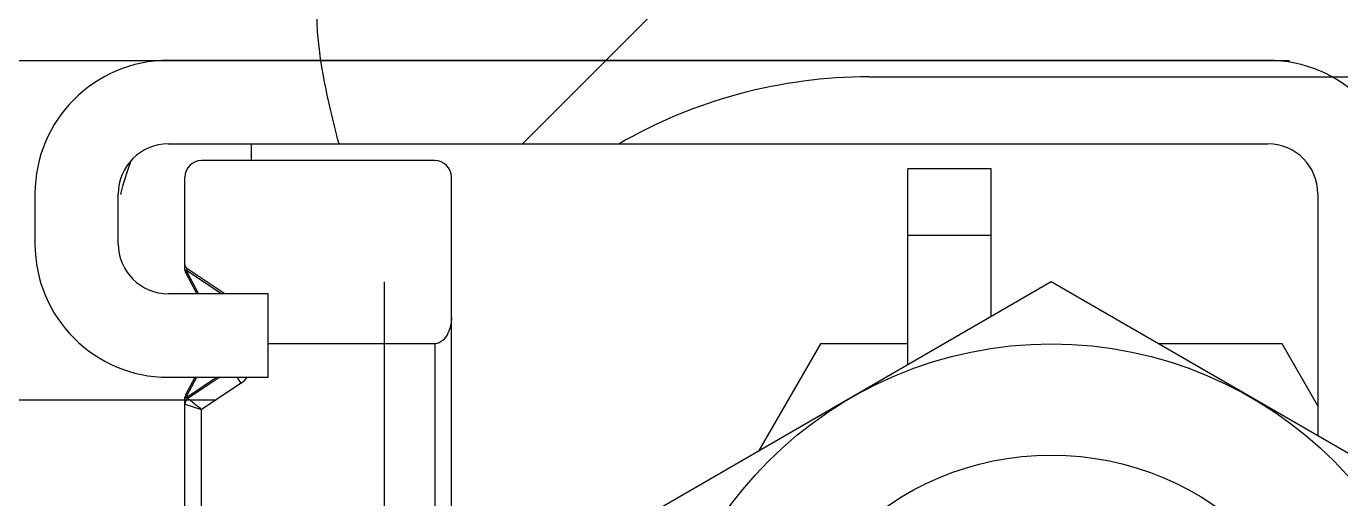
# Model space of a CAD drawing. Header units: millimetres. Extents: x -633009578 to 5705885, y -633235091 to 2571734.
# Drawn here: x 2466969.7 to 2467357.5, y 1994946.2 to 1995085.5 of the extents above; entities that cross this region are included whole.
import ezdxf

# ---------------------------------------------------------------- set-up
doc = ezdxf.new("R2010")
doc.units = ezdxf.units.MM
doc.header["$LTSCALE"] = 1000
doc.header["$MEASUREMENT"] = 0
doc.layers.get('0').update_dxf_attribs({"color": 9})
doc.layers.add('E-WIRE-系统', color=3, linetype='Continuous')

# ---------------------------------------------------------------- blocks, each defined once
blk = doc.blocks.new('G$CF4FACE3C')
at = {"layer": 'E-WIRE-系统'}
for p, q in [((1800.85, -1286.8), (1987.08, -1100.57)), ((1213.69, -1264.58), (2005.52, -1264.58)), ((1999.74, -1264.58), (1706.4, -1264.58)), ((1893.28, -1268.96), (2065.43, -1268.96)), ((1706.4, -1286.8), (1999.74, -1286.8)), ((1728.62, -1291.24), (1728.62, -1286.8)), ((1777.51, -1291.24), (1715.29, -1291.24)), ((1925.96, -1293.46), (1903.73, -1293.46)), ((1903.73, -1345.7), (1903.73, -1293.46)), ((1925.96, -1332.87), (1925.96, -1293.46)), ((1710.84, -1318.92), (1710.84, -1295.69)), ((1781.96, -1421.3), (1781.96, -1295.69)), ((1670.84, -1300.13), (1670.84, -1313.46)), ((1693.07, -1313.46), (1693.07, -1300.13)), ((2013.07, -1300.13), (2013.07, -1364.69)), ((1925.96, -1311.24), (1903.73, -1311.24)), ((1710.84, -1320.49), (1710.84, -1319.22)), ((1711, -1321.12), (1711.35, -1320.94)), ((1711, -1321.12), (1714.04, -1326.8)), ((1711.12, -1320.84), (1711.31, -1320.92)), ((1720.61, -1326.8), (1711.35, -1320.63)), ((1711.35, -1320.94), (1711.35, -1320.63)), ((1711.35, -1320.94), (1714.49, -1326.8)), ((1721.51, -1326.8), (1711.64, -1320.21)), ((1764.07, -1495.72), (1764.07, -1323.57)), ((1941.96, -1323.63), (1835.29, -1385.21)), ((2048.63, -1385.21), (1941.96, -1323.63)), ((1733.07, -1326.8), (1706.4, -1326.8)), ((1733.07, -1349.02), (1733.07, -1326.8)), ((1777.51, -1340.13), (1733.07, -1340.13)), ((1777.51, -1340.13), (1777.51, -1424.39)), ((1880.37, -1340.13), (1863.87, -1368.71)), ((1903.73, -1340.13), (1880.37, -1340.13)), ((2003.54, -1340.13), (1970.54, -1340.13)), ((2013.07, -1356.63), (2003.54, -1340.13)), ((1706.4, -1349.02), (1733.07, -1349.02)), ((1711, -1353.81), (1713.57, -1349.02)), ((1711.35, -1354.3), (1719.27, -1349.02)), ((1711.35, -1353.99), (1714.01, -1349.02)), ((1720.18, -1349.02), (1711.64, -1354.72)), ((1725.85, -1350.58), (1724.81, -1349.02)), ((1725.85, -1350.58), (1715.29, -1357.62)), ((1213.69, -1355.03), (1719.17, -1355.03)), ((1710.84, -1356.17), (1710.84, -1354.44)), ((1710.84, -1538.83), (1710.84, -1356.19)), ((1710.84, -1356.19), (1715.29, -1357.62)), ((1711.35, -1353.99), (1711, -1353.81)), ((1711.12, -1354.09), (1711.31, -1354.01)), ((1711.35, -1354.3), (1711.35, -1353.99)), ((1715.29, -1535.98), (1715.29, -1357.62))]:
    blk.add_line(p, q, dxfattribs=at)
for radius in [106.67, 77.05]:
    blk.add_circle((1941.96, -1446.8), radius, dxfattribs=at)
for centre, radius, start, end in [((1706.4, -1300.13), 35.56, 90, 180), ((1999.74, -1300.13), 35.56, 0, 90), ((1893.28, -1402.38), 133.41, 90, 120.0083), ((1706.4, -1300.13), 13.33, 90, 180), ((1999.74, -1300.13), 13.33, 0, 90), ((1779.73, -1322.35), 88.89, 159.6685, 165.625), ((1715.29, -1295.69), 4.44, 90, 180), ((1777.51, -1295.69), 4.44, 0, 90), ((1706.4, -1313.46), 35.56, 180, 270), ((1706.4, -1313.46), 13.33, 180, 270), ((1712.18, -1320.49), 1.33, 180, 208.1839), ((1711.6, -1319.97), 0.994, 238.1081, 241.2843), ((1712.62, -1318.74), 1.78, 215.4223, 236.3099), ((1711.89, -1319.34), 1.68, 249.7941, 251.2334), ((1722.4, -1345.4), 6.22, 303.6901, 324.1234), ((1712.18, -1354.44), 1.33, 151.8161, 180), ((1712.62, -1356.19), 1.78, 123.6901, 180), ((1711.6, -1354.96), 0.994, 118.7138, 121.9), ((1711.89, -1355.59), 1.68, 108.7744, 110.2094)]:
    blk.add_arc(centre, radius, start, end, dxfattribs=at)
for points, knots in [([(1751.97, -1286.8), (1750.38, -1281.04), (1746.24, -1263.55), (1744.29, -1242.73), (1752.38, -1234.63)], [0.4300082, 0.4300082, 0.4300082, 0.4300082, 0.6249576, 1, 1, 1, 1]), ([(1710.9, -1320.35), (1710.88, -1320.32), (1710.85, -1320.27), (1710.84, -1320.21), (1710.84, -1320.18)], [0, 0, 0, 0, 0.519447, 1, 1, 1, 1]), ([(1711.35, -1320.63), (1711.3, -1320.61), (1711.13, -1320.55), (1710.98, -1320.45), (1710.9, -1320.35)], [0, 0, 0, 0, 0.298151, 1, 1, 1, 1]), ([(1711.35, -1320.63), (1711.32, -1320.48), (1711.26, -1320.1), (1711.57, -1320.17), (1711.64, -1320.21)], [0, 0, 0, 0, 0.652586, 1, 1, 1, 1]), ([(1781.96, -1333.08), (1781.96, -1333.79), (1781.8, -1335.23), (1781.08, -1337.32), (1779.85, -1339.28), (1778.32, -1340.13), (1777.51, -1340.13)], [0, 0, 0, 0, 0.235531, 0.478205, 0.731471, 1, 1, 1, 1]), ([(1710.9, -1354.58), (1710.88, -1354.61), (1710.85, -1354.66), (1710.84, -1354.72), (1710.84, -1354.75)], [0, 0, 0, 0, 0.519543, 1, 1, 1, 1]), ([(1711.35, -1354.3), (1711.3, -1354.32), (1711.13, -1354.38), (1710.98, -1354.48), (1710.9, -1354.58)], [0, 0, 0, 0, 0.29815, 1, 1, 1, 1]), ([(1711.64, -1354.72), (1711.57, -1354.76), (1711.26, -1354.83), (1711.32, -1354.45), (1711.35, -1354.3)], [0, 0, 0, 0, 0.346904, 1, 1, 1, 1]), ([(1715.29, -1357.62), (1714.44, -1356.95), (1713.19, -1356.02), (1712.03, -1354.97), (1711.64, -1354.72)], [0, 0, 0, 0, 0.698346, 1, 1, 1, 1])]:
    blk.add_open_spline(points, degree=3, knots=knots, dxfattribs=at)
for points in [[(1711.17, -1319.77), (1711, -1319.52), (1710.84, -1319.22), (1710.84, -1318.92)], [(1710.84, -1320.49), (1710.84, -1320.63), (1710.96, -1320.74), (1711.08, -1320.81)], [(1710.84, -1354.44), (1710.84, -1354.31), (1710.96, -1354.19), (1711.08, -1354.12)]]:
    blk.add_open_spline(points, degree=3, dxfattribs=at)

msp = doc.modelspace()

# ---------------------------------------------------------------- block references
at = {"xscale": 1.10592, "yscale": 1.10592, "zscale": 1.10592}
msp.add_blockref('G$CF4FACE3C', (2465124.5, 1996473.94, -46.08), dxfattribs=at)

doc.saveas('drawing.dxf')
